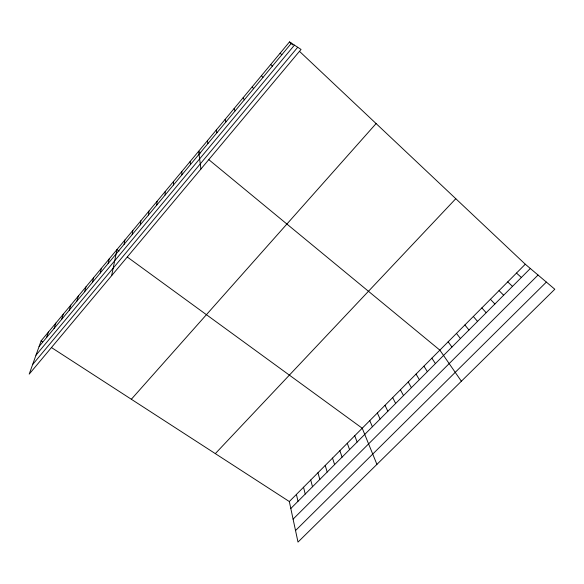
<?xml version="1.0" encoding="UTF-8"?>
<svg xmlns="http://www.w3.org/2000/svg" width="584" height="584" viewBox="0 0 584 584"><rect width="100%" height="100%" fill="white"/><g stroke="black" fill="none" stroke-linecap="round" stroke-linejoin="round"><path stroke-width="0.88" d="M173.477 184.975L173.499 181.522M165.089 195.056L165.25 191.457M156.767 205.057L157.06 201.312M148.511 214.985L148.927 211.101M140.313 224.84L140.853 220.81M132.181 234.622L132.845 230.454M124.1 244.324L124.888 240.024M111.632 275.67L116.997 249.529L119.078 251.047M108.128 263.523L109.157 258.96M100.236 273.013L101.382 268.319M92.396 282.437L93.659 277.619M84.614 291.788L85.987 286.846M76.891 301.074L78.38 296.008M69.219 310.294L70.817 305.103M61.605 319.441L63.313 314.134M54.049 328.529L55.86 323.098M46.545 337.545L48.465 332.004M41.121 340.844L29.2 374.118L301.045 49.443L289.503 41.917L41.121 340.844L42.617 341.815M39.091 346.502L291.445 43.187M35.982 355.189L294.445 45.143M32.616 364.569L297.709 47.267M131.342 399.259L376.103 123.567M215.321 453.629L455.79 198.706M289.321 501.539L525.286 264.224L554.8 289.241L298.001 542.083L289.321 501.539L51.611 347.641M290.81 508.503L530.323 268.494M293.088 519.139L538.046 275.042M295.533 530.549L546.361 282.087M127.414 257.113L362.226 428.218L376.921 464.375M280.079 53.254L281.86 54.706M200.699 152.971L198.64 151.271L200.925 169.024M208.933 159.76L439.861 350.144L461.367 381.228M516.482 273.086L521.373 277.466M289.503 41.917L292.664 44.902M299.621 51.465L525.286 264.224M507.73 281.882L512.482 286.372M499.043 290.62L503.656 295.219M270.742 64.495L272.356 66.131M490.414 299.293L494.889 304.001M481.851 307.914L486.187 312.725M473.339 316.477L477.537 321.39M464.886 324.974L468.952 329.997M261.471 75.65L262.924 77.468M456.484 333.42L460.426 338.545M448.147 341.808L451.95 347.027M431.868 358.174L435.423 363.591M252.281 86.709L253.573 88.71M423.933 366.161L427.371 371.665M416.049 374.089L419.363 379.688M408.209 381.972L411.406 387.659M400.427 389.805L403.507 395.58M243.163 97.689L244.294 99.857M392.689 397.58L395.653 403.442M385.002 405.318L387.849 411.26M377.359 412.998L380.104 419.027M369.767 420.633L372.395 426.751M234.118 108.573L235.096 110.916M354.729 435.759L357.138 442.037M347.283 443.249L349.582 449.607M339.881 450.695L342.078 457.133M225.139 119.377L225.971 121.888M332.522 458.09L334.617 464.609M325.208 465.448L327.201 472.04M317.944 472.755L319.828 479.42M310.724 480.019L312.506 486.764M216.241 130.093L216.919 132.765M303.541 487.231L305.228 494.057M296.409 494.407L298.001 501.298M207.4 140.722L207.933 143.562M190.194 161.432L190.442 164.586M181.814 171.513L181.931 174.82"/></g></svg>
